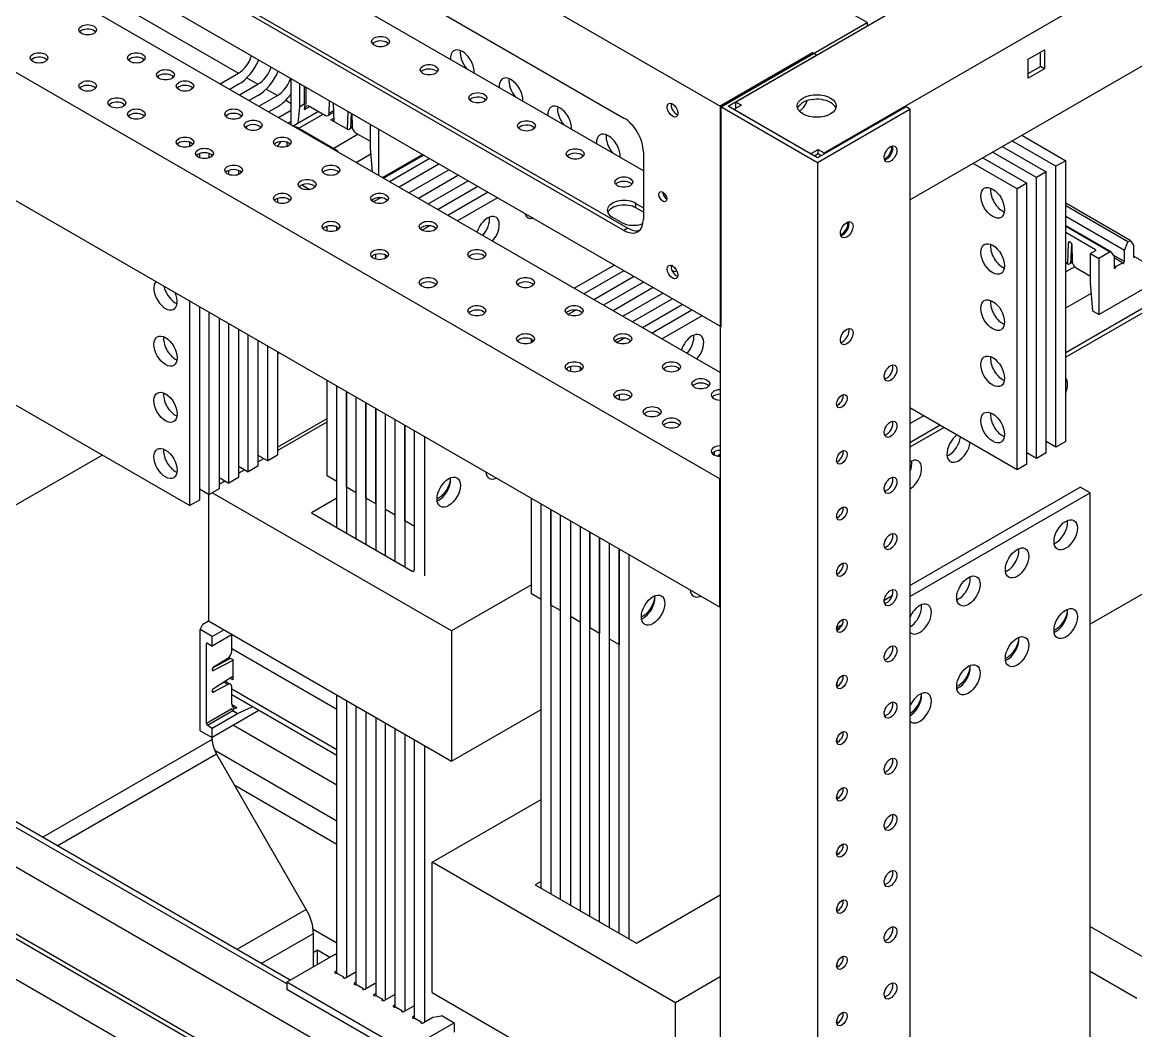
# Model space of a CAD drawing. Header units: millimetres. Extents: x -116965 to 323937, y 291661 to 566926.
# Drawn here: x -22458 to -22247.7, y 313856.6 to 314047.1 of the extents above; entities that cross this region are included whole.
import ezdxf

# ---------------------------------------------------------------- set-up
doc = ezdxf.new("R2010")
doc.units = ezdxf.units.MM
doc.layers.add('ALPHA', color=255, linetype='Continuous')

msp = doc.modelspace()

# ---------------------------------------------------------------- linework, layer by layer
at = {"layer": 'ALPHA'}
for p, q in [((-22298.406326, 314047.058751), (-22519.023642, 314174.432218)), ((-22325.98349, 314031.137068), (-22546.600806, 314158.510535)), ((-22323.225774, 314032.092369), (-22107.020805, 314156.918366)), ((-22306.532397, 314022.454443), (-22090.327428, 314147.280441)), ((-22290.317024, 314013.55953), (-22105.586792, 314120.213579)), ((-22325.98349, 313989.528402), (-22546.600806, 314116.901869)), ((-22326.167338, 313980.930693), (-22529.227193, 314098.167355)), ((-22326.259262, 313960.8163), (-22546.69273, 314088.083622)), ((-22425.261282, 314075.717781), (-22344.368267, 314029.014177)), ((-22340.691311, 314019.036589), (-22428.202847, 314069.561397)), ((-22326.259262, 313936.615341), (-22546.69273, 314063.882663)), ((-22463.133922, 314064.04188), (-22417.171981, 314037.505741)), ((-22344.368267, 314007.785266), (-22425.261282, 314054.48887)), ((-22424.525891, 314054.913448), (-22343.632876, 314008.209844)), ((-22325.98349, 314031.137068), (-22298.406326, 314047.058751)), ((-22298.406326, 314047.058751), (-22298.406326, 314046.421884)), ((-22267.997906, 314040.116897), (-22264.909263, 314041.900126)), ((-22265.644655, 314038.758247), (-22265.644655, 314041.475548)), ((-22264.909263, 314041.900126), (-22264.909263, 314038.333669)), ((-22308.701801, 314041.326945), (-22326.167338, 314031.243213)), ((-22324.696556, 314031.243213), (-22307.96641, 314040.902367)), ((-22307.96641, 314040.902367), (-22308.701801, 314041.326945)), ((-22267.997906, 314036.55044), (-22267.997906, 314040.116897)), ((-22420.665088, 314035.488995), (-22417.171981, 314037.505741)), ((-22267.997906, 314037.399597), (-22265.644655, 314038.758247)), ((-22264.909263, 314038.333669), (-22267.997906, 314036.55044)), ((-22264.909263, 314038.333669), (-22265.644655, 314038.758247)), ((-22417.171981, 314035.38285), (-22418.826611, 314034.427549)), ((-22416.988133, 314033.366104), (-22413.495026, 314035.38285)), ((-22415.607839, 314036.602684), (-22413.495026, 314035.38285)), ((-22407.244202, 314027.740442), (-22407.244202, 314036.444296)), ((-22405.677819, 314035.539944), (-22405.677819, 314031.081873)), ((-22413.495026, 314033.259959), (-22415.149655, 314032.304658)), ((-22413.311178, 314031.243213), (-22409.81807, 314033.259959)), ((-22411.930884, 314034.479793), (-22409.81807, 314033.259959)), ((-22404.75858, 314035.009221), (-22404.75858, 314031.612596)), ((-22404.390884, 314031.612596), (-22404.390884, 314034.796932)), ((-22409.81807, 314031.137068), (-22411.4727, 314030.181767)), ((-22408.253928, 314032.356901), (-22407.244202, 314031.773935)), ((-22405.677359, 314031.081607), (-22405.969009, 314028.045847)), ((-22404.75858, 314031.612596), (-22405.677819, 314031.081873)), ((-22405.677819, 314031.081873), (-22405.677359, 314031.081607)), ((-22404.745124, 314031.619833), (-22405.677359, 314031.081607)), ((-22404.678092, 314030.637822), (-22404.580223, 314031.656529)), ((-22404.678092, 314030.637822), (-22403.696353, 314031.20463)), ((-22403.581049, 314031.145037), (-22400.758268, 314029.515303)), ((-22400.023325, 314029.910505), (-22399.951807, 314032.23403)), ((-22399.298781, 314031.857005), (-22399.170887, 314028.38654)), ((-22326.167338, 314031.243213), (-22307.782562, 314020.628757)), ((-22326.167338, 314031.243213), (-22326.167338, 313521.749346)), ((-22325.98349, 313989.528402), (-22325.98349, 314031.137068)), ((-22307.782562, 314021.477914), (-22324.696556, 314031.243213)), ((-22322.122687, 314031.455502), (-22323.593469, 314030.606345)), ((-22323.225774, 314030.818634), (-22323.225774, 314032.092369)), ((-22323.225774, 314032.092369), (-22322.122687, 314031.455502)), ((-22291.052415, 314031.137068), (-22307.782562, 314021.477914)), ((-22290.317024, 314030.71249), (-22291.052415, 314031.137068)), ((-22409.634223, 314029.120322), (-22407.244202, 314030.500201)), ((-22406.871094, 314027.525029), (-22402.091052, 314030.284787)), ((-22405.77342, 314027.103575), (-22401.177225, 314029.757189)), ((-22399.231996, 314030.044765), (-22400.238268, 314029.463794)), ((-22399.243637, 314030.360658), (-22400.023325, 314029.910505)), ((-22399.706443, 314028.695743), (-22399.193202, 314028.992064)), ((-22396.565045, 314026.882056), (-22396.437151, 314030.204842)), ((-22395.909587, 314029.900253), (-22396.021131, 314027.002255)), ((-22395.752024, 314028.747838), (-22395.949554, 314028.861883)), ((-22395.784124, 314029.827817), (-22395.712607, 314027.421711)), ((-22309.106266, 314022.242154), (-22323.593469, 314030.606345)), ((-22307.782562, 314020.628757), (-22290.317024, 314030.71249)), ((-22290.317024, 314030.71249), (-22290.317024, 313521.218623)), ((-22407.244202, 314028.37731), (-22407.795745, 314028.058876)), ((-22405.77342, 314027.103575), (-22399.1549, 314023.282371)), ((-22396.397184, 314026.785141), (-22399.706443, 314028.695743)), ((-22395.683688, 314027.197078), (-22396.397184, 314026.785141)), ((-22395.689703, 314027.225834), (-22396.005508, 314027.408164)), ((-22395.741386, 314028.389965), (-22395.962798, 314028.517797)), ((-22392.264286, 314023.337566), (-22392.264286, 314027.795637)), ((-22390.697903, 314026.891286), (-22390.697903, 314018.187432)), ((-22394.558706, 314025.935985), (-22399.1549, 314023.282371)), ((-22394.977664, 314026.17787), (-22392.264286, 314024.611301)), ((-22262.73986, 314019.885745), (-22271.049779, 314024.683479)), ((-22269.211301, 314025.744925), (-22260.901382, 314020.947191)), ((-22426.364369, 314023.631202), (-22426.364369, 314024.419564)), ((-22407.979593, 314023.631202), (-22407.979593, 314024.419564)), ((-22392.264286, 314023.338097), (-22392.264746, 314023.337832)), ((-22392.264746, 314023.337832), (-22392.264286, 314023.337566)), ((-22391.878282, 314018.868925), (-22392.264746, 314023.337832)), ((-22340.691311, 314022.645504), (-22340.691311, 314009.908157)), ((-22309.106266, 314022.242154), (-22307.635484, 314023.091311)), ((-22307.635484, 314023.091311), (-22306.532397, 314022.454443)), ((-22307.635484, 314022.242154), (-22307.635484, 314023.091311)), ((-22306.532397, 314022.454443), (-22306.532397, 314022.199696)), ((-22266.416815, 314017.762854), (-22274.726734, 314022.560588)), ((-22272.888256, 314023.622034), (-22264.578338, 314018.8243)), ((-22424.525891, 314022.296673), (-22424.525891, 314021.508311)), ((-22422.687414, 314021.508311), (-22422.687414, 314022.296673)), ((-22394.926402, 314020.628757), (-22392.168183, 314022.221215)), ((-22389.962512, 314017.762854), (-22382.424754, 314022.114781)), ((-22389.778664, 314017.65671), (-22382.240906, 314022.008636)), ((-22388.675578, 314017.019842), (-22381.137819, 314021.371769)), ((-22307.635484, 314022.242154), (-22308.370875, 314021.817576)), ((-22307.782562, 314020.628757), (-22307.782562, 313511.134891)), ((-22307.267788, 314022.029865), (-22307.635484, 314022.242154)), ((-22307.267788, 314021.775118), (-22307.267788, 314022.029865)), ((-22270.09377, 314015.639963), (-22278.403689, 314020.437697)), ((-22276.565212, 314021.499142), (-22268.255293, 314016.701409)), ((-22260.901382, 314020.947191), (-22262.73986, 314019.885745)), ((-22260.901382, 313967.874913), (-22260.901382, 314020.947191)), ((-22419.010459, 314018.323974), (-22419.010459, 314019.112336)), ((-22417.171981, 314019.112336), (-22417.171981, 314018.323974)), ((-22379.299342, 314020.310323), (-22386.8371, 314015.958397)), ((-22384.998622, 314014.896951), (-22377.460864, 314019.248878)), ((-22264.578338, 314018.8243), (-22266.416815, 314017.762854)), ((-22264.578338, 313965.752022), (-22264.578338, 314018.8243)), ((-22262.73986, 313966.813467), (-22262.73986, 314019.885745)), ((-22405.207649, 314016.374761), (-22403.702139, 314015.505554)), ((-22375.622386, 314018.187432), (-22383.160145, 314013.835506)), ((-22381.321667, 314012.77406), (-22373.783909, 314017.125987)), ((-22268.255293, 314016.701409), (-22270.09377, 314015.639963)), ((-22268.255293, 313963.629131), (-22268.255293, 314016.701409)), ((-22266.416815, 313964.690576), (-22266.416815, 314017.762854)), ((-22371.945431, 314016.064541), (-22379.483189, 314011.712614)), ((-22377.644712, 314010.651169), (-22370.106954, 314015.003096)), ((-22270.09377, 313962.567685), (-22270.09377, 314015.639963)), ((-22409.81807, 314013.805108), (-22409.81807, 314013.016746)), ((-22390.307507, 314013.954756), (-22391.709066, 314013.145566)), ((-22368.268476, 314013.94165), (-22375.806234, 314009.589723)), ((-22342.088554, 314012.031048), (-22342.088554, 314012.880205)), ((-22342.088554, 314012.880205), (-22340.691311, 314012.073506)), ((-22340.691311, 314011.224349), (-22342.088554, 314012.031048)), ((-22248.72406, 314005.899703), (-22260.901382, 314012.930283)), ((-22249.178495, 314005.637335), (-22260.901382, 314012.405548)), ((-22344.809501, 314009.27129), (-22346.57444, 314010.290277)), ((-22249.815362, 314003.995905), (-22260.901382, 314010.396422)), ((-22401.177225, 314008.047688), (-22401.177225, 314008.159711)), ((-22400.441834, 314007.649775), (-22400.441834, 314008.557624)), ((-22398.603357, 314007.789066), (-22398.603357, 314008.418333)), ((-22382.516678, 314007.838338), (-22381.115119, 314008.647529)), ((-22343.632876, 314008.209844), (-22344.368267, 314007.785266)), ((-22252.37716, 314003.728407), (-22260.901382, 314008.649869)), ((-22260.901382, 314008.561936), (-22252.50716, 314003.715529)), ((-22255.297702, 314004.125402), (-22260.901382, 314007.360688)), ((-22260.361308, 314005.470539), (-22260.097776, 314005.62269)), ((-22249.815362, 314003.995905), (-22249.178495, 314005.637335)), ((-22249.178495, 314005.637335), (-22248.72406, 314005.899703)), ((-22248.72406, 314005.899703), (-22248.087193, 314004.993664)), ((-22260.5177, 314001.407363), (-22260.361308, 314005.470539)), ((-22260.085797, 314005.616075), (-22260.03519, 314005.586856)), ((-22259.826431, 314005.355967), (-22259.973787, 314001.527562)), ((-22259.759586, 314005.120416), (-22259.665262, 314001.947018)), ((-22255.297702, 314003.913112), (-22256.216941, 314003.38239)), ((-22255.297702, 314004.125402), (-22255.297702, 314003.913112)), ((-22252.50716, 314003.715529), (-22254.650558, 314002.478038)), ((-22252.347943, 314003.701309), (-22251.764148, 314002.870773)), ((-22249.815362, 314001.873014), (-22249.815362, 314003.995905)), ((-22248.087193, 314004.993664), (-22248.087193, 314002.870773)), ((-22391.249446, 314002.342547), (-22391.249446, 314003.250396)), ((-22389.410969, 314002.481839), (-22389.410969, 314003.111105)), ((-22260.349839, 314001.310448), (-22260.901382, 314001.628882)), ((-22259.636343, 314001.722385), (-22260.349839, 314001.310448)), ((-22259.642358, 314001.75114), (-22259.958163, 314001.93347)), ((-22259.694042, 314002.915271), (-22259.915453, 314003.043103)), ((-22259.704679, 314003.273145), (-22259.90221, 314003.387189)), ((-22256.216941, 314003.38239), (-22254.650558, 314002.478038)), ((-22256.216941, 313997.862873), (-22256.216941, 314003.38239)), ((-22254.650558, 314002.478038), (-22254.650558, 313991.863583)), ((-22249.815362, 314001.873014), (-22251.914833, 314003.085144)), ((-22251.764148, 314002.870773), (-22251.764148, 314000.747882)), ((-22250.183058, 314001.660725), (-22251.764148, 314002.573568)), ((-22251.396453, 314000.960171), (-22250.183058, 314001.660725)), ((-22224.13183, 313989.103824), (-22248.087193, 314002.93446)), ((-22353.744503, 313996.852377), (-22346.206744, 314001.204303)), ((-22344.368267, 314000.142858), (-22351.906025, 313995.790931)), ((-22334.96933, 314000.023607), (-22335.287984, 314000.207582)), ((-22259.19678, 314000.914721), (-22260.901382, 313999.930569)), ((-22258.930319, 314000.703177), (-22256.216941, 313999.136607)), ((-22251.764148, 314001.17246), (-22251.396453, 314000.960171)), ((-22350.067547, 313994.729486), (-22342.529789, 313999.081412)), ((-22340.691311, 313998.019967), (-22348.22907, 313993.66804)), ((-22238.655803, 313997.489244), (-22260.901382, 313984.645753)), ((-22256.216941, 313997.863404), (-22256.217401, 313997.863138)), ((-22256.217401, 313997.863138), (-22256.216941, 313997.862873)), ((-22255.753645, 313992.50045), (-22256.217401, 313997.863138)), ((-22254.650558, 313991.863583), (-22241.781215, 313999.293701)), ((-22338.852834, 313996.958521), (-22346.390592, 313992.606594)), ((-22344.552114, 313991.545149), (-22337.014356, 313995.897076)), ((-22237.920412, 313997.064666), (-22260.901382, 313983.796596)), ((-22260.901382, 313993.137317), (-22256.050897, 313995.937746)), ((-22426.364369, 313955.774434), (-22426.364369, 313994.411052)), ((-22424.525891, 313993.349606), (-22424.525891, 313956.835879)), ((-22335.175879, 313994.83563), (-22342.713637, 313990.483703)), ((-22340.875159, 313989.422258), (-22333.337401, 313993.774185)), ((-22422.687414, 313957.897325), (-22422.687414, 313992.288161)), ((-22420.848936, 313991.226715), (-22420.848936, 313958.95877)), ((-22354.939513, 313991.916655), (-22353.537954, 313992.725845)), ((-22331.498923, 313992.712739), (-22339.036682, 313988.360812)), ((-22337.198204, 313987.299367), (-22329.660446, 313991.651293)), ((-22254.650558, 313991.863583), (-22255.753645, 313992.50045)), ((-22419.010459, 313960.020216), (-22419.010459, 313990.16527)), ((-22417.171981, 313989.103824), (-22417.171981, 313961.081661)), ((-22415.333503, 313962.143107), (-22415.333503, 313988.042379)), ((-22413.495026, 313986.980933), (-22413.495026, 313963.204553)), ((-22361.833804, 313986.560155), (-22361.833804, 313987.189421)), ((-22345.747125, 313986.609427), (-22344.345566, 313987.418617)), ((-22161.991286, 313987.830089), (-22256.305188, 313933.377932)), ((-22411.656548, 313964.265998), (-22411.656548, 313985.919487)), ((-22409.81807, 313984.858042), (-22409.81807, 313965.327444)), ((-22409.81807, 313984.433464), (-22409.450375, 313984.645753)), ((-22354.479894, 313982.021485), (-22354.479894, 313981.113636)), ((-22352.641416, 313981.882194), (-22352.641416, 313981.252928)), ((-22400.441834, 313961.400095), (-22400.441834, 313979.44467)), ((-22398.603357, 313951.634796), (-22398.603357, 313978.383224)), ((-22398.603357, 313960.33865), (-22398.603357, 313978.383224)), ((-22463.133922, 313977.003345), (-22426.364369, 313955.774434)), ((-22396.764879, 313959.277204), (-22396.764879, 313977.321778)), ((-22396.764879, 313977.321778), (-22396.764879, 313950.57335)), ((-22394.926402, 313958.215758), (-22394.926402, 313976.260333)), ((-22394.926402, 313949.511905), (-22394.926402, 313976.260333)), ((-22345.287506, 313976.714257), (-22345.287506, 313975.806409)), ((-22393.087924, 313957.154313), (-22393.087924, 313975.198887)), ((-22393.087924, 313975.198887), (-22393.087924, 313948.450459)), ((-22391.249446, 313956.092867), (-22391.249446, 313974.137442)), ((-22391.249446, 313974.137442), (-22391.249446, 313947.389014)), ((-22270.09377, 313962.567685), (-22290.317024, 313974.243586)), ((-22409.81807, 313966.813467), (-22400.441834, 313972.22684)), ((-22389.410969, 313955.031422), (-22389.410969, 313973.075996)), ((-22389.410969, 313946.327568), (-22389.410969, 313973.075996)), ((-22387.572491, 313953.969976), (-22387.572491, 313972.014551)), ((-22387.572491, 313945.266123), (-22387.572491, 313972.014551)), ((-22290.317024, 313971.271539), (-22287.743156, 313972.757563)), ((-22409.81807, 313966.1766), (-22400.441834, 313971.589972)), ((-22385.734013, 313970.953105), (-22385.734013, 313944.204677)), ((-22385.734013, 313952.908531), (-22385.734013, 313970.953105)), ((-22383.895536, 313943.56781), (-22383.895536, 313969.89166)), ((-22383.895536, 313951.847085), (-22383.895536, 313969.89166)), ((-22284.617744, 313970.953105), (-22290.317024, 313967.662624)), ((-22283.882353, 313970.528527), (-22290.317024, 313966.813467)), ((-22382.057058, 313968.830214), (-22382.057058, 313942.506364)), ((-22262.73986, 313966.813467), (-22264.578338, 313967.874913)), ((-22260.901382, 313967.874913), (-22262.73986, 313966.813467)), ((-22327.28881, 313965.951231), (-22327.28881, 313965.340524)), ((-22266.416815, 313964.690576), (-22268.255293, 313965.752022)), ((-22264.578338, 313965.752022), (-22266.416815, 313964.690576)), ((-22460.00851, 313955.456), (-22442.910668, 313965.327444)), ((-22413.495026, 313965.327444), (-22411.656548, 313964.265998)), ((-22413.495026, 313964.053709), (-22412.391939, 313964.690576)), ((-22409.81807, 313965.327444), (-22411.656548, 313964.265998)), ((-22326.167338, 313965.454817), (-22326.703662, 313965.145171)), ((-22268.255293, 313963.629131), (-22270.09377, 313962.567685)), ((-22417.171981, 313963.204553), (-22415.333503, 313962.143107)), ((-22417.171981, 313961.930818), (-22416.068894, 313962.567685)), ((-22413.495026, 313963.204553), (-22415.333503, 313962.143107)), ((-22420.848936, 313961.081661), (-22419.010459, 313960.020216)), ((-22420.848936, 313959.807927), (-22419.74585, 313960.444794)), ((-22417.171981, 313961.081661), (-22419.010459, 313960.020216)), ((-22398.603357, 313960.33865), (-22400.441834, 313961.400095)), ((-22326.259262, 313960.8163), (-22326.167338, 313960.869372)), ((-22326.259262, 313936.615341), (-22326.259262, 313960.8163)), ((-22424.525891, 313958.95877), (-22422.687414, 313957.897325)), ((-22422.871262, 313958.003469), (-22422.871262, 313934.0148)), ((-22420.848936, 313958.95877), (-22422.687414, 313957.897325)), ((-22376.909321, 313932.104198), (-22422.13587, 313958.215758)), ((-22394.926402, 313958.215758), (-22396.764879, 313959.277204)), ((-22290.317024, 313940.701907), (-22258.143666, 313959.277204)), ((-22290.317024, 313938.579016), (-22256.305188, 313958.215758)), ((-22256.305188, 313958.215758), (-22258.143666, 313959.277204)), ((-22256.305188, 313838.633302), (-22256.305188, 313958.215758)), ((-22424.525891, 313956.835879), (-22426.364369, 313955.774434)), ((-22398.603357, 313957.154313), (-22403.383399, 313954.394554)), ((-22391.249446, 313956.092867), (-22393.087924, 313957.154313)), ((-22361.833804, 313939.109738), (-22361.833804, 313957.154313)), ((-22359.995327, 313938.048293), (-22359.995327, 313956.092867)), ((-22359.995327, 313883.489991), (-22359.995327, 313956.092867)), ((-22403.383399, 313954.394554), (-22384.263231, 313943.355521)), ((-22387.572491, 313953.969976), (-22389.410969, 313955.031422)), ((-22358.156849, 313955.031422), (-22358.156849, 313882.428546)), ((-22358.156849, 313936.986847), (-22358.156849, 313955.031422)), ((-22356.318371, 313881.3671), (-22356.318371, 313953.969976)), ((-22356.318371, 313935.925402), (-22356.318371, 313953.969976)), ((-22304.105607, 313953.48031), (-22304.105607, 313954.190674)), ((-22383.895536, 313951.847085), (-22385.734013, 313952.908531)), ((-22354.479894, 313952.908531), (-22354.479894, 313880.305655)), ((-22354.479894, 313952.908531), (-22354.479894, 313934.863956)), ((-22352.641416, 313951.847085), (-22352.641416, 313879.244209)), ((-22352.641416, 313951.847085), (-22352.641416, 313933.802511)), ((-22350.802938, 313878.182764), (-22350.802938, 313950.78564)), ((-22350.802938, 313950.78564), (-22350.802938, 313932.741065)), ((-22348.964461, 313877.121318), (-22348.964461, 313949.724194)), ((-22348.964461, 313949.724194), (-22348.964461, 313931.67962)), ((-22347.125983, 313948.662748), (-22347.125983, 313876.059872)), ((-22347.125983, 313948.662748), (-22347.125983, 313930.618174)), ((-22345.287506, 313874.998427), (-22345.287506, 313947.601303)), ((-22345.287506, 313947.601303), (-22345.287506, 313929.556728)), ((-22343.449028, 313946.539857), (-22343.449028, 313873.936981)), ((-22384.263231, 313943.355521), (-22383.895536, 313943.56781)), ((-22304.105607, 313942.865855), (-22304.105607, 313943.576218)), ((-22361.833804, 313940.808051), (-22376.909321, 313932.104198)), ((-22359.995327, 313938.048293), (-22361.833804, 313939.109738)), ((-22295.174763, 313937.89729), (-22293.669253, 313938.766497)), ((-22356.318371, 313935.925402), (-22358.156849, 313936.986847)), ((-22326.167338, 313936.668414), (-22326.259262, 313936.615341)), ((-22354.479894, 313934.863956), (-22352.641416, 313933.802511)), ((-22424.385413, 313932.341526), (-22423.919194, 313933.346089)), ((-22424.385413, 313913.235506), (-22424.385413, 313932.341526)), ((-22422.13587, 313931.042752), (-22424.385413, 313932.341526)), ((-22423.919194, 313933.346089), (-22422.816107, 313933.982956)), ((-22422.871262, 313934.0148), (-22376.909321, 313907.478661)), ((-22422.13587, 313931.042752), (-22419.929697, 313932.316487)), ((-22376.909321, 313932.104198), (-22376.909321, 313907.478661)), ((-22350.802938, 313932.741065), (-22348.964461, 313931.67962)), ((-22304.105607, 313932.741065), (-22303.096284, 313933.323798)), ((-22304.105607, 313932.251399), (-22304.105607, 313932.961763)), ((-22304.105607, 313932.741065), (-22304.105607, 313932.251399)), ((-22303.691454, 313932.501954), (-22304.105607, 313932.741065)), ((-22418.363314, 313931.412135), (-22422.13587, 313929.234049)), ((-22422.13587, 313929.234049), (-22422.13587, 313931.042752)), ((-22418.458915, 313928.223801), (-22418.458915, 313931.35694)), ((-22347.125983, 313930.618174), (-22345.287506, 313929.556728)), ((-22423.238957, 313929.658627), (-22423.055109, 313929.764772)), ((-22423.238957, 313914.594592), (-22423.238957, 313929.658627)), ((-22423.055109, 313929.764772), (-22422.13587, 313929.234049)), ((-22398.603357, 313917.24396), (-22418.458915, 313928.707572)), ((-22422.034131, 313925.130872), (-22418.685907, 313926.928024)), ((-22418.275067, 313926.534068), (-22421.86979, 313924.604608)), ((-22421.869723, 313925.297015), (-22419.168642, 313926.965401)), ((-22420.297393, 313926.268202), (-22420.297393, 313926.063062)), ((-22419.992784, 313926.456351), (-22419.992784, 313926.22656)), ((-22419.010459, 313927.083175), (-22419.010459, 313926.753822)), ((-22418.988563, 313927.102763), (-22418.275067, 313926.690825)), ((-22418.275067, 313926.690825), (-22418.275067, 313922.869621)), ((-22422.13587, 313924.769223), (-22422.13587, 313924.825116)), ((-22421.86979, 313924.604608), (-22422.1357, 313924.758132)), ((-22518.104403, 313921.489742), (-22326.167338, 313810.674826)), ((-22421.875575, 313921.23234), (-22418.275067, 313923.544777)), ((-22419.168642, 313921.987813), (-22421.869723, 313920.537259)), ((-22419.974693, 313922.453187), (-22419.168642, 313921.987813)), ((-22419.710169, 313922.623078), (-22418.674306, 313922.025023)), ((-22418.275067, 313922.869621), (-22418.828653, 313923.189234)), ((-22418.458915, 313918.289468), (-22418.458915, 313921.548935)), ((-22304.105607, 313922.347307), (-22304.105607, 313921.636944)), ((-22304.105607, 313921.636944), (-22304.105607, 313922.347307)), ((-22422.13587, 313920.701838), (-22422.13587, 313920.764126)), ((-22421.869723, 313920.537259), (-22422.135702, 313920.690822)), ((-22398.603357, 313909.601552), (-22418.458915, 313921.065164)), ((-22398.603357, 313908.546356), (-22418.458915, 313920.009968)), ((-22398.603357, 313867.423294), (-22398.603357, 313920.003718)), ((-22418.458915, 313917.35435), (-22423.238957, 313914.594592)), ((-22417.471133, 313917.593008), (-22418.452872, 313918.159815)), ((-22417.471133, 313917.593008), (-22418.402293, 313917.168411)), ((-22417.355829, 313916.505725), (-22414.580958, 313917.771028)), ((-22396.764879, 313918.942273), (-22396.764879, 313866.655465)), ((-22394.926402, 313865.300403), (-22394.926402, 313917.880827)), ((-22423.055109, 313914.276158), (-22418.275067, 313917.035917)), ((-22413.305766, 313917.034795), (-22422.13587, 313911.936732)), ((-22422.13587, 313913.745435), (-22417.355829, 313916.505194)), ((-22418.288064, 313917.043951), (-22417.355829, 313916.505725)), ((-22418.275067, 313917.035917), (-22417.355829, 313916.505194)), ((-22417.355829, 313916.505194), (-22417.355829, 313916.505725)), ((-22393.087924, 313916.819382), (-22393.087924, 313864.532574)), ((-22391.249446, 313915.757936), (-22391.249446, 313863.177512)), ((-22376.909321, 313907.478661), (-22359.995327, 313917.24396)), ((-22326.167338, 313797.93748), (-22529.135269, 313915.121069)), ((-22326.167338, 313797.088323), (-22529.135269, 313914.271912)), ((-22424.385413, 313913.235506), (-22422.13587, 313911.936732)), ((-22423.055109, 313914.276158), (-22422.13587, 313913.745435)), ((-22422.13587, 313911.936732), (-22422.13587, 313913.745435)), ((-22418.09122, 313914.271912), (-22398.603357, 313903.02059)), ((-22389.410969, 313862.409683), (-22389.410969, 313914.696491)), ((-22387.572491, 313861.054621), (-22387.572491, 313913.635045)), ((-22422.13587, 313911.587589), (-22454.159352, 313893.098823)), ((-22422.13587, 313911.587589), (-22422.13587, 313911.936732)), ((-22385.734013, 313912.5736), (-22385.734013, 313860.286791)), ((-22383.895536, 313858.93173), (-22383.895536, 313911.512154)), ((-22304.105607, 313911.732851), (-22304.105607, 313911.022488)), ((-22304.105607, 313911.022488), (-22304.105607, 313911.732851)), ((-22451.401636, 313891.506655), (-22421.328154, 313908.869587)), ((-22421.66843, 313909.543964), (-22398.603357, 313896.227338)), ((-22404.361897, 313879.483168), (-22421.328154, 313908.869587)), ((-22382.057058, 313910.450708), (-22382.057058, 313858.1639)), ((-22398.603357, 313891.769267), (-22417.881241, 313902.899358)), ((-22518.839794, 313900.685409), (-22326.167338, 313789.445915)), ((-22408.071517, 313865.434802), (-22470.749662, 313901.622046)), ((-22407.396692, 313866.100389), (-22469.728507, 313902.087679)), ((-22304.105607, 313901.118396), (-22304.105607, 313900.408032)), ((-22380.586276, 313888.372641), (-22359.995327, 313900.260831)), ((-22304.105607, 313890.50394), (-22304.105607, 313889.793577)), ((-22380.586276, 313863.747104), (-22380.586276, 313888.372641)), ((-22334.624335, 313861.836502), (-22380.586276, 313888.372641)), ((-22359.995327, 313884.763726), (-22361.098413, 313884.126859)), ((-22361.098413, 313884.126859), (-22341.978246, 313873.087825)), ((-22341.978246, 313873.087825), (-22326.167338, 313882.216257)), ((-22404.361897, 313879.483168), (-22417.469122, 313871.915709)), ((-22304.105607, 313879.889485), (-22304.105607, 313879.179121)), ((-22398.603357, 313873.087825), (-22403.053825, 313875.657304)), ((-22256.305188, 313876.272162), (-22243.80354, 313869.054332)), ((-22412.872928, 313869.262095), (-22403.015703, 313874.953166)), ((-22403.015703, 313868.629754), (-22403.015703, 313874.953166)), ((-22398.879128, 313871.018006), (-22408.071517, 313865.710778)), ((-22403.015703, 313871.389512), (-22402.280312, 313871.81409)), ((-22402.280312, 313871.81409), (-22399.890291, 313870.434211)), ((-22402.280312, 313869.054332), (-22402.280312, 313871.81409)), ((-22398.879128, 313871.018006), (-22398.603357, 313870.858789)), ((-22304.105607, 313869.275029), (-22304.105607, 313868.564666)), ((-22398.603357, 313867.844284), (-22398.934283, 313867.653224)), ((-22398.934283, 313867.440935), (-22398.934283, 313867.653224)), ((-22398.566587, 313867.440935), (-22397.353192, 313866.74038)), ((-22396.985496, 313866.528091), (-22395.147019, 313867.589537)), ((-22395.147019, 313867.589537), (-22394.926402, 313867.623667)), ((-22256.305188, 313867.780597), (-22247.480496, 313862.685658)), ((-22385.64209, 313852.761143), (-22408.071517, 313865.710778)), ((-22408.071517, 313865.710778), (-22408.071517, 313864.437044)), ((-22397.353192, 313866.74038), (-22397.353192, 313866.528091)), ((-22394.926402, 313865.721393), (-22395.257328, 313865.530333)), ((-22395.257328, 313865.318043), (-22395.257328, 313865.530333)), ((-22394.889632, 313865.318043), (-22393.676237, 313864.617489)), ((-22393.308541, 313864.4052), (-22391.470064, 313865.466646)), ((-22391.470064, 313865.466646), (-22391.249446, 313865.500775)), ((-22326.167338, 313866.719152), (-22334.624335, 313861.836502)), ((-22408.071517, 313864.437044), (-22385.64209, 313851.487408)), ((-22393.676237, 313864.617489), (-22393.676237, 313864.4052)), ((-22391.249446, 313863.598502), (-22391.580372, 313863.407441)), ((-22391.580372, 313863.195152), (-22391.580372, 313863.407441)), ((-22391.212677, 313863.195152), (-22389.999282, 313862.494598)), ((-22389.631586, 313862.282309), (-22387.793108, 313863.343755)), ((-22387.793108, 313863.343755), (-22387.572491, 313863.377884)), ((-22380.586276, 313863.747104), (-22334.624335, 313837.210965)), ((-22389.999282, 313862.494598), (-22389.999282, 313862.282309)), ((-22387.572491, 313861.475611), (-22387.903417, 313861.28455)), ((-22387.903417, 313861.072261), (-22387.903417, 313861.28455)), ((-22387.535721, 313861.072261), (-22386.322326, 313860.371707)), ((-22385.954631, 313860.159418), (-22384.116153, 313861.220864)), ((-22384.116153, 313861.220864), (-22383.895536, 313861.254993)), ((-22334.624335, 313837.210965), (-22334.624335, 313861.836502)), ((-22386.322326, 313860.371707), (-22386.322326, 313860.159418)), ((-22383.895536, 313859.352719), (-22384.226462, 313859.161659)), ((-22384.226462, 313858.94937), (-22384.226462, 313859.161659)), ((-22383.858766, 313858.94937), (-22382.645371, 313858.248816)), ((-22382.277675, 313858.036527), (-22380.439198, 313859.097972)), ((-22380.439198, 313859.097972), (-22378.84424, 313859.344713)), ((-22378.593099, 313859.305862), (-22376.449701, 313858.06837)), ((-22304.105607, 313858.660574), (-22304.105607, 313857.95021)), ((-22385.64209, 313852.761143), (-22376.449701, 313858.06837)), ((-22382.645371, 313858.248816), (-22382.645371, 313858.036527)), ((-22376.449701, 313858.06837), (-22376.449701, 313856.259667))]:
    msp.add_line(p, q, dxfattribs=at)
for centre, major_axis, start_param, end_param in [((-22445.668384, 314045.678872), (-1.69, 0), 5.4977871438, 11.780972451), ((-22445.668384, 314044.829716), (-1.69, 0), 3.5917893435, 5.4977871438), ((-22445.668384, 314044.829716), (-1.69, 0), 5.4977871438, 5.8329886172), ((-22390.330207, 314043.449837), (-1.69, 0), 2.3561944902, 8.6393797974), ((-22390.330207, 314042.60068), (-1.69, 0), 3.5917893435, 5.4977871438), ((-22454.860772, 314040.371644), (-1.69, 0), 5.4977871438, 11.780972451), ((-22436.475996, 314040.371644), (-1.69, 0), 5.4977871438, 11.780972451), ((-22390.330207, 314042.60068), (-1.69, 0), 5.4977871438, 5.8329886172), ((-22374.886995, 314038.991765), (-1.586, 2.747033), 5.4977871438, 7.1506427468), ((-22373.048518, 314040.053211), (-1.586, 2.747033), 0.6182324985, 1.9089433179), ((-22374.886995, 314038.991765), (-1.586, 2.747033), 3.8449315408, 5.4977871438), ((-22454.860772, 314039.522488), (-1.69, 0), 5.4977871438, 5.8329886172), ((-22454.860772, 314039.522488), (-1.69, 0), 3.5917893435, 5.4977871438), ((-22436.475996, 314039.522488), (-1.69, 0), 5.4977871438, 5.8329886172), ((-22436.475996, 314039.522488), (-1.69, 0), 3.5917893435, 5.4977871438), ((-22417.171981, 314040.690078), (1.95, 3.377499), 3.926990817, 5.0486747211), ((-22417.171981, 314040.690078), (3.25, 5.629165), 3.926990817, 4.9116957781), ((-22430.960563, 314037.187308), (-1.69, 0), 5.4977871438, 11.780972451), ((-22430.960563, 314036.338151), (-1.69, 0), 3.5917893435, 5.4977871438), ((-22413.495026, 314038.567187), (1.95, 3.377499), 3.926990817, 5.0486747211), ((-22413.495026, 314038.567187), (3.25, 5.629165), 3.926990817, 4.9116957781), ((-22381.137819, 314038.142609), (-1.69, 0), 2.3561944902, 8.6393797974), ((-22381.137819, 314037.293452), (-1.69, 0), 5.4977871438, 5.8329886172), ((-22381.137819, 314037.293452), (-1.69, 0), 3.5917893435, 5.4977871438), ((-22445.668384, 314035.064417), (-1.69, 0), 5.4977871438, 11.780972451), ((-22445.668384, 314034.21526), (-1.69, 0), 3.5917893435, 5.4977871438), ((-22430.960563, 314036.338151), (-1.69, 0), 5.4977871438, 5.8329886172), ((-22427.283608, 314035.064417), (-1.69, 0), 5.4977871438, 11.780972451), ((-22427.283608, 314034.21526), (-1.69, 0), 3.5917893435, 5.4977871438), ((-22409.81807, 314036.444296), (1.95, 3.377499), 3.926990817, 5.0486747211), ((-22365.694607, 314033.684537), (-1.586, 2.747033), 5.4977871438, 7.1506427468), ((-22363.85613, 314034.745983), (-1.586, 2.747033), 0.6182324985, 1.9089433179), ((-22365.694607, 314033.684537), (-1.586, 2.747033), 3.8449315408, 5.4977871438), ((-22445.668384, 314034.21526), (-1.69, 0), 5.4977871438, 5.8329886172), ((-22427.283608, 314034.21526), (-1.69, 0), 5.4977871438, 5.8329886172), ((-22409.81807, 314036.444296), (3.25, 5.629165), 3.926990817, 4.521376617), ((-22371.945431, 314032.835381), (-1.69, 0), 2.3561944902, 8.6393797974), ((-22371.945431, 314031.986225), (-1.69, 0), 3.5917893435, 5.4977871438), ((-22307.92964, 314031.28567), (-3.692, 0), 2.3561944902, 8.6393797974), ((-22440.152951, 314031.88008), (-1.69, 0), 5.4977871438, 11.780972451), ((-22440.152951, 314031.030924), (-1.69, 0), 5.4977871438, 5.8329886172), ((-22440.152951, 314031.030924), (-1.69, 0), 3.5917893435, 5.4977871438), ((-22404.574732, 314031.506451), (-0.26, 0), 5.427038432, 5.4977871438), ((-22404.574732, 314031.506451), (-0.26, 0), 3.926990817, 5.427038432), ((-22403.581049, 314029.871302), (-0.78, 1.351), 5.4977871438, 6.9638637155), ((-22371.945431, 314031.986225), (-1.69, 0), 5.4977871438, 5.8329886172), ((-22356.502219, 314028.37731), (-1.586, 2.747033), 5.4977871438, 7.1506427468), ((-22354.663741, 314029.438755), (-1.586, 2.747033), 0.6182324985, 1.9089433179), ((-22356.502219, 314028.37731), (-1.586, 2.747033), 3.8449315408, 5.4977871438), ((-22335.175879, 314030.500201), (-0.715, 1.238416), 0.7853981634, 7.0685834706), ((-22334.440487, 314030.924779), (-0.715, 1.238416), 0.5401439777, 0.7853981634), ((-22334.440487, 314030.924779), (-0.715, 1.238416), 0.7853981634, 2.6014486759), ((-22307.92964, 314030.436514), (-3.692, 0), 3.926990817, 6.0826591128), ((-22311.643365, 314032.410803), (0.845, 1.463583), 4.1806584906, 4.4973423241), ((-22311.643365, 314032.410803), (0.845, 1.463583), 4.1806584906, 4.4973423241), ((-22310.907974, 314031.986225), (0.845, 1.463583), 3.5682601432, 5.2319157667), ((-22307.92964, 314030.436514), (-3.692, 0), 3.342118848, 3.926990817), ((-22436.475996, 314029.757189), (-1.69, 0), 5.4977871438, 11.780972451), ((-22436.475996, 314028.908032), (-1.69, 0), 5.4977871438, 5.8329886172), ((-22436.475996, 314028.908032), (-1.69, 0), 3.5917893435, 5.4977871438), ((-22418.09122, 314029.757189), (-1.69, 0), 2.3561944902, 8.6393797974), ((-22418.09122, 314028.908032), (-1.69, 0), 3.5917893435, 5.8329886172), ((-22418.09122, 314027.422009), (1.95, 3.377499), 1.2364425966, 1.3460675519), ((-22400.758268, 314030.36446), (-0.52, 0.900666), 2.3561944902, 3.8920842319), ((-22344.368267, 314024.768395), (-2.6, 4.503332), 3.926990817, 5.4977871438), ((-22414.414264, 314027.634298), (-1.69, 0), 2.3561944902, 8.6393797974), ((-22414.414264, 314026.785141), (-1.69, 0), 3.5917893435, 5.8329886172), ((-22414.414264, 314025.299118), (1.95, 3.377499), 1.2364425966, 1.3460675519), ((-22405.77342, 314024.556106), (-1.56, 2.701999), 5.4977871438, 5.908925006), ((-22394.977664, 314027.027027), (-0.52, 0.900666), 0.8203047484, 2.3561944902), ((-22362.753043, 314027.528153), (-1.69, 0), 2.3561944902, 8.6393797974), ((-22362.753043, 314026.678997), (-1.69, 0), 5.4977871438, 5.8329886172), ((-22362.753043, 314026.678997), (-1.69, 0), 3.5917893435, 5.4977871438), ((-22427.283608, 314024.449961), (-1.69, 0), 2.3561944902, 8.6393797974), ((-22427.283608, 314023.600805), (-1.69, 0), 3.5917893435, 5.8329886172), ((-22408.898832, 314024.449961), (-1.69, 0), 2.3561944902, 8.6393797974), ((-22408.898832, 314023.600805), (-1.69, 0), 3.5917893435, 5.8329886172), ((-22407.060354, 314021.053335), (3.25, 5.629165), 1.2592261332, 1.4401432643), ((-22347.309831, 314023.070082), (-1.586, 2.747033), 5.4977871438, 7.1506427468), ((-22345.471353, 314024.131527), (-1.586, 2.747033), 0.6182324985, 1.9089433179), ((-22347.309831, 314023.070082), (-1.586, 2.747033), 3.8449315408, 5.4977871438), ((-22423.606653, 314022.32707), (-1.69, 0), 2.3561944902, 8.6393797974), ((-22423.606653, 314021.477914), (-1.69, 0), 3.5917893435, 5.8329886172), ((-22399.1549, 314020.734902), (-1.56, 2.701999), 5.0866492815, 5.4977871438), ((-22353.560655, 314022.220925), (-1.69, 0), 2.3561944902, 8.6393797974), ((-22293.99398, 314022.220925), (0.845, 1.463583), 2.3561944902, 8.6393797974), ((-22294.949988, 314022.772877), (0.845, 1.463583), 3.7428568703, 5.6819210905), ((-22294.729371, 314022.645504), (0.845, 1.463583), 3.5917893435, 5.8329886172), ((-22353.560655, 314021.371769), (-1.69, 0), 5.4977871438, 5.8329886172), ((-22353.560655, 314021.371769), (-1.69, 0), 3.5917893435, 5.4977871438), ((-22418.09122, 314019.142733), (-1.69, 0), 2.3561944902, 8.6393797974), ((-22418.09122, 314018.293577), (-1.69, 0), 3.5917893435, 5.8329886172), ((-22399.706443, 314019.142733), (-1.69, 0), 2.3561944902, 8.6393797974), ((-22399.706443, 314018.293577), (-1.69, 0), 3.5917893435, 5.8329886172), ((-22404.210714, 314016.436047), (-1.69, 0), 2.3561944902, 8.6393797974), ((-22404.210714, 314015.586891), (-1.69, 0), 3.5917893435, 5.8329886172), ((-22344.368267, 314016.913698), (-1.69, 0), 2.3561944902, 8.6393797974), ((-22344.368267, 314016.064541), (-1.69, 0), 5.4977871438, 5.8329886172), ((-22344.368267, 314016.064541), (-1.69, 0), 3.5917893435, 5.4977871438), ((-22274.689964, 314012.986349), (-1.586, 2.747033), 0.7853981634, 7.0685834706), ((-22408.898832, 314013.835506), (-1.69, 0), 2.3561944902, 8.6393797974), ((-22390.514055, 314013.835506), (-1.69, 0), 2.3561944902, 8.6393797974), ((-22337.014356, 314014.153939), (-0.52, 0.900666), 0.7853981634, 7.0685834706), ((-22336.278965, 314014.578517), (-0.52, 0.900666), 0.7853981634, 2.3561944902), ((-22272.851487, 314014.047795), (-1.586, 2.747033), 0.6182324985, 2.3561944902), ((-22408.898832, 314012.986349), (-1.69, 0), 3.5917893435, 5.8329886172), ((-22390.514055, 314012.986349), (-1.69, 0), 3.5917893435, 5.8329886172), ((-22344.331497, 314011.585241), (-3.172, 0), 3.926990817, 7.0685834706), ((-22344.331497, 314010.736084), (-3.172, 0), 3.926990817, 6.0492182714), ((-22370.106954, 314007.572977), (1.56, 2.701999), 0.7853981634, 1.9321634507), ((-22371.945431, 314008.634422), (1.56, 2.701999), 4.3510218565, 5.6530480611), ((-22370.106954, 314007.572977), (1.56, 2.701999), 4.3510218565, 7.0685834706), ((-22360.914565, 314012.880205), (1.56, 2.701999), 2.6548976985, 3.6282876087), ((-22344.368267, 314012.031048), (-2.6, 4.503332), 2.3561944902, 3.926990817), ((-22272.851487, 314014.047795), (-1.586, 2.747033), 2.3561944902, 2.5233601551), ((-22399.706443, 314008.528278), (-1.69, 0), 2.3561944902, 8.6393797974), ((-22399.706443, 314007.679121), (-1.69, 0), 3.5917893435, 5.8329886172), ((-22381.321667, 314008.528278), (-1.69, 0), 2.3561944902, 8.6393797974), ((-22381.321667, 314007.679121), (-1.69, 0), 3.5917893435, 5.8329886172), ((-22342.566559, 314010.566253), (-3.172, 0), 0.7853981634, 2.1709209872), ((-22343.632876, 314012.455626), (-2.6, 4.503332), 2.3561944902, 2.999695599), ((-22302.267129, 314007.89141), (0.845, 1.463583), 2.3561944902, 8.6393797974), ((-22303.223137, 314008.443362), (0.845, 1.463583), 3.7428568703, 5.6819210905), ((-22303.00252, 314008.315989), (0.845, 1.463583), 3.5917893435, 5.8329886172), ((-22274.689964, 314002.371894), (-1.586, 2.747033), 0.7853981634, 7.0685834706), ((-22260.085797, 314005.297641), (-0.195, 0.33775), 5.4977871438, 7.0251325752), ((-22390.514055, 314003.22105), (-1.69, 0), 2.3561944902, 8.6393797974), ((-22372.129279, 314003.22105), (-1.69, 0), 2.3561944902, 8.6393797974), ((-22272.851487, 314003.433339), (-1.586, 2.747033), 0.6182324985, 2.3561944902), ((-22260.03519, 314005.268423), (-0.195, 0.33775), 3.961897402, 5.4977871438), ((-22255.48155, 314004.019257), (-0.26, 0), 2.3561944902, 3.926990817), ((-22252.50716, 314003.50324), (0.13, 0.225167), 6.0213859194, 7.0685834706), ((-22390.514055, 314002.371894), (-1.69, 0), 3.5917893435, 5.8329886172), ((-22372.129279, 314002.371894), (-1.69, 0), 3.5917893435, 5.8329886172), ((-22335.175879, 313999.930569), (-0.715, 1.238416), 0.7853981634, 7.0685834706), ((-22258.930319, 314001.552333), (-0.52, 0.900666), 0.8203047484, 2.3561944902), ((-22249.99921, 314001.76687), (0.13, 0.225167), 2.3561944902, 5.4977871438), ((-22247.903345, 314002.976917), (0.13, 0.225167), 2.3561944902, 4.1945832123), ((-22334.440487, 314000.355147), (-0.715, 1.238416), 0.5401439777, 0.7853981634), ((-22334.440487, 314000.355147), (-0.715, 1.238416), 0.7853981634, 2.6014486759), ((-22335.175879, 314000.142858), (-1.69, 0), 4.7338598269, 4.869520722), ((-22335.175879, 314000.992014), (-1.69, 0), 1.5585621367, 2.0777960845), ((-22272.851487, 314003.433339), (-1.586, 2.747033), 2.3561944902, 2.5233601551), ((-22251.580301, 314000.854026), (0.13, 0.225167), 2.3561944902, 5.4977871438), ((-22430.960563, 313995.578642), (-1.56, 2.701999), 0.162571578, 4.5498174024), ((-22429.122085, 313996.640088), (-1.56, 2.701999), 1.0380784185, 2.3561944902), ((-22381.321667, 313997.913822), (-1.69, 0), 2.3561944902, 8.6393797974), ((-22381.321667, 313997.064666), (-1.69, 0), 3.5917893435, 5.8329886172), ((-22362.936891, 313997.913822), (-1.69, 0), 2.3561944902, 8.6393797974), ((-22362.936891, 313997.064666), (-1.69, 0), 3.5917893435, 5.8329886172), ((-22429.122085, 313996.640088), (-1.56, 2.701999), 2.3561944902, 2.5114554075), ((-22372.129279, 313992.606594), (-1.69, 0), 2.3561944902, 8.6393797974), ((-22353.744503, 313992.606594), (-1.69, 0), 2.3561944902, 8.6393797974), ((-22274.689964, 313991.757438), (-1.586, 2.747033), 0.7853981634, 7.0685834706), ((-22272.851487, 313992.818884), (-1.586, 2.747033), 0.6182324985, 2.3561944902), ((-22372.129279, 313991.757438), (-1.69, 0), 3.5917893435, 5.8329886172), ((-22353.744503, 313991.757438), (-1.69, 0), 3.5917893435, 5.8329886172), ((-22302.267129, 313987.723945), (0.845, 1.463583), 2.3561944902, 8.6393797974), ((-22303.00252, 313988.148523), (0.845, 1.463583), 3.5917893435, 5.8329886172), ((-22272.851487, 313992.818884), (-1.586, 2.747033), 2.3561944902, 2.5233601551), ((-22430.960563, 313984.964186), (-1.56, 2.701999), 0.7853981634, 7.0685834706), ((-22429.122085, 313986.025632), (-1.56, 2.701999), 0.6301372461, 2.3561944902), ((-22362.936891, 313987.299367), (-1.69, 0), 2.3561944902, 8.6393797974), ((-22362.936891, 313986.45021), (-1.69, 0), 3.5917893435, 5.8329886172), ((-22344.552114, 313987.299367), (-1.69, 0), 2.3561944902, 8.6393797974), ((-22344.552114, 313986.45021), (-1.69, 0), 3.5917893435, 5.8329886172), ((-22331.498923, 313985.28262), (1.56, 2.701999), 0.7853981634, 1.9321634507), ((-22333.337401, 313986.344066), (1.56, 2.701999), 4.3510218565, 5.6530480611), ((-22331.498923, 313985.28262), (1.56, 2.701999), 4.3510218565, 7.0685834706), ((-22429.122085, 313986.025632), (-1.56, 2.701999), 2.3561944902, 2.5114554075), ((-22353.744503, 313981.992139), (-1.69, 0), 2.3561944902, 8.6393797974), ((-22335.359726, 313981.992139), (-1.69, 0), 2.3561944902, 8.6393797974), ((-22293.99398, 313980.824549), (0.845, 1.463583), 2.3561944902, 8.6393797974), ((-22274.689964, 313981.142982), (-1.586, 2.747033), 0.7853981634, 7.0685834706), ((-22272.851487, 313982.204428), (-1.586, 2.747033), 0.6182324985, 2.3561944902), ((-22353.744503, 313981.142982), (-1.69, 0), 3.5917893435, 5.8329886172), ((-22335.359726, 313981.142982), (-1.69, 0), 3.5917893435, 5.8329886172), ((-22294.729371, 313981.249127), (0.845, 1.463583), 3.5917893435, 5.8329886172), ((-22329.844293, 313978.807802), (-1.69, 0), 2.3561944902, 8.6393797974), ((-22329.844293, 313977.958646), (-1.69, 0), 3.5917893435, 5.8329886172), ((-22272.851487, 313982.204428), (-1.586, 2.747033), 2.3561944902, 2.5233601551), ((-22262.73986, 313977.427923), (1.56, 2.701999), 4.9121016003, 6.0834726872), ((-22430.960563, 313974.349731), (-1.56, 2.701999), 0.7853981634, 7.0685834706), ((-22429.122085, 313975.411176), (-1.56, 2.701999), 0.6301372461, 2.3561944902), ((-22344.552114, 313976.684911), (-1.69, 0), 2.3561944902, 8.6393797974), ((-22344.552114, 313975.835755), (-1.69, 0), 3.5917893435, 5.8329886172), ((-22326.167338, 313976.684911), (-1.69, 0), 4.7123889804, 7.853981634), ((-22326.167338, 313975.835755), (-1.69, 0), 4.7123889804, 5.8329886172), ((-22303.186368, 313975.517321), (0.702, 1.2159), 2.3561944902, 8.6393797974), ((-22303.921759, 313975.941899), (0.702, 1.2159), 3.692878252, 5.7318997087), ((-22339.036682, 313973.500574), (-1.69, 0), 2.3561944902, 8.6393797974), ((-22429.122085, 313975.411176), (-1.56, 2.701999), 2.3561944902, 2.5114554075), ((-22339.036682, 313972.651418), (-1.69, 0), 3.5917893435, 5.8329886172), ((-22335.359726, 313971.377683), (-1.69, 0), 2.3561944902, 8.6393797974), ((-22293.99398, 313970.210093), (0.845, 1.463583), 2.3561944902, 8.6393797974), ((-22274.689964, 313970.528527), (-1.586, 2.747033), 0.7853981634, 7.0685834706), ((-22272.851487, 313971.589972), (-1.586, 2.747033), 0.6182324985, 2.3561944902), ((-22335.359726, 313970.528527), (-1.69, 0), 3.5917893435, 5.8329886172), ((-22294.729371, 313970.634671), (0.845, 1.463583), 3.5917893435, 5.8329886172), ((-22281.124636, 313966.813467), (1.56, 2.701999), 0.9406590807, 5.3425262264), ((-22282.963114, 313967.874913), (1.56, 2.701999), 3.926990817, 5.3425262264), ((-22272.851487, 313971.589972), (-1.586, 2.747033), 2.3561944902, 2.5233601551), ((-22430.960563, 313963.735275), (-1.56, 2.701999), 0.7853981634, 7.0685834706), ((-22429.122085, 313964.796721), (-1.56, 2.701999), 0.6301372461, 2.3561944902), ((-22326.167338, 313966.070456), (-1.69, 0), 4.7123889804, 7.853981634), ((-22326.167338, 313965.221299), (-1.69, 0), 4.7123889804, 5.8329886172), ((-22303.186368, 313964.902865), (0.702, 1.2159), 2.3561944902, 8.6393797974), ((-22303.921759, 313965.327444), (0.702, 1.2159), 3.692878252, 5.7318997087), ((-22290.317024, 313961.50624), (1.56, 2.701999), 3.926990817, 7.0685834706), ((-22292.155502, 313962.567685), (1.56, 2.701999), 4.9121016003, 5.6530480611), ((-22282.963114, 313967.874913), (1.56, 2.701999), 3.7717298997, 3.926990817), ((-22429.122085, 313964.796721), (-1.56, 2.701999), 2.3561944902, 2.5114554075), ((-22377.460864, 313958.321903), (1.56, 2.701999), 2.3561944902, 8.6393797974), ((-22368.268476, 313963.629131), (1.56, 2.701999), 2.4434421337, 3.8397431735), ((-22370.106954, 313964.690576), (1.56, 2.701999), 3.7717298997, 3.8397431735), ((-22379.299342, 313959.807927), (1.56, 2.701999), 3.7596417094, 5.4143570572), ((-22379.299342, 313959.383349), (1.56, 2.701999), 3.926990817, 5.6530480611), ((-22293.99398, 313959.595638), (0.845, 1.463583), 2.3561944902, 8.6393797974), ((-22294.729371, 313960.020216), (0.845, 1.463583), 3.5917893435, 5.8329886172), ((-22379.299342, 313959.383349), (1.56, 2.701999), 3.7717298997, 3.926990817), ((-22303.186368, 313954.28841), (0.702, 1.2159), 2.3561944902, 8.6393797974), ((-22303.921759, 313954.712988), (0.702, 1.2159), 3.692878252, 5.7318997087), ((-22260.901382, 313950.254917), (1.56, 2.701999), 2.3561944902, 8.6393797974), ((-22262.73986, 313951.316362), (1.56, 2.701999), 3.926990817, 5.6530480611), ((-22293.99398, 313948.981182), (0.845, 1.463583), 2.3561944902, 8.6393797974), ((-22294.729371, 313949.40576), (0.845, 1.463583), 3.5917893435, 5.8329886172), ((-22270.09377, 313944.947689), (1.56, 2.701999), 2.3561944902, 8.6393797974), ((-22271.932248, 313946.009135), (1.56, 2.701999), 3.926990817, 5.6530480611), ((-22262.73986, 313951.316362), (1.56, 2.701999), 3.7717298997, 3.926990817), ((-22303.186368, 313943.673954), (0.702, 1.2159), 2.3561944902, 8.6393797974), ((-22303.921759, 313944.098533), (0.702, 1.2159), 3.692878252, 5.7318997087), ((-22279.286159, 313939.640461), (1.56, 2.701999), 2.3561944902, 8.6393797974), ((-22271.932248, 313946.009135), (1.56, 2.701999), 3.7717298997, 3.926990817), ((-22281.124636, 313940.701907), (1.56, 2.701999), 3.926990817, 5.6530480611), ((-22338.852834, 313936.031546), (1.56, 2.701999), 2.3561944902, 8.6393797974), ((-22340.691311, 313937.51757), (1.56, 2.701999), 3.7596417094, 5.4143570572), ((-22340.691311, 313937.092992), (1.56, 2.701999), 3.926990817, 5.6530480611), ((-22329.660446, 313941.338774), (1.56, 2.701999), 2.4434421337, 3.8397431735), ((-22331.498923, 313942.40022), (1.56, 2.701999), 3.7717298997, 3.8397431735), ((-22293.99398, 313938.366727), (0.845, 1.463583), 2.3561944902, 8.6393797974), ((-22294.729371, 313938.791305), (0.845, 1.463583), 3.5917893435, 5.8329886172), ((-22288.478547, 313934.333233), (1.56, 2.701999), 2.9418800336, 7.0685834706), ((-22290.317024, 313935.394679), (1.56, 2.701999), 3.926990817, 5.6530480611), ((-22288.478547, 313934.333233), (1.56, 2.701999), 0.7853981634, 1.7705089467), ((-22281.124636, 313940.701907), (1.56, 2.701999), 3.7717298997, 3.926990817), ((-22260.901382, 313933.484077), (1.56, 2.701999), 2.3561944902, 8.6393797974), ((-22340.691311, 313937.092992), (1.56, 2.701999), 3.7717298997, 3.926990817), ((-22303.186368, 313933.059499), (0.702, 1.2159), 2.3561944902, 8.6393797974), ((-22303.921759, 313933.484077), (0.702, 1.2159), 3.692878252, 5.7318997087), ((-22262.73986, 313934.970101), (1.56, 2.701999), 3.7596417094, 5.4143570572), ((-22262.73986, 313934.545523), (1.56, 2.701999), 3.926990817, 5.6530480611), ((-22262.73986, 313934.545523), (1.56, 2.701999), 3.7717298997, 3.926990817), ((-22270.09377, 313928.176849), (1.56, 2.701999), 2.3561944902, 8.6393797974), ((-22271.932248, 313929.662873), (1.56, 2.701999), 3.7596417094, 5.4143570572), ((-22271.932248, 313929.238295), (1.56, 2.701999), 3.926990817, 5.6530480611), ((-22423.055109, 313929.552483), (-0.13, 0.225167), 5.4977871438, 7.0685834706), ((-22419.194306, 313927.799223), (0.52, 0.900666), 3.961897402, 5.4977871438), ((-22293.99398, 313927.752271), (0.845, 1.463583), 2.3561944902, 8.6393797974), ((-22294.729371, 313928.176849), (0.845, 1.463583), 3.5917893435, 5.8329886172), ((-22279.286159, 313922.869621), (1.56, 2.701999), 2.3561944902, 8.6393797974), ((-22271.932248, 313929.238295), (1.56, 2.701999), 3.7717298997, 3.926990817), ((-22421.860099, 313924.984332), (0.195, 0.33775), 0.8203047484, 2.3561944902), ((-22421.860099, 313924.92844), (0.195, 0.33775), 2.3561944902, 3.891842637), ((-22303.186368, 313922.445043), (0.702, 1.2159), 2.3561944902, 8.6393797974), ((-22303.921759, 313922.869621), (0.702, 1.2159), 3.692878252, 5.7318997087), ((-22281.124636, 313924.355645), (1.56, 2.701999), 3.7596417094, 5.4143570572), ((-22281.124636, 313923.931067), (1.56, 2.701999), 3.926990817, 5.6530480611), ((-22419.194306, 313921.124356), (0.52, 0.900666), 5.4977871438, 7.0336768855), ((-22421.860099, 313920.923343), (0.195, 0.33775), 0.8415466072, 2.3561944902), ((-22421.860099, 313920.861055), (0.195, 0.33775), 2.3561944902, 3.8920842319), ((-22288.478547, 313917.562394), (1.56, 2.701999), 2.9418800336, 7.0685834706), ((-22290.317024, 313918.623839), (1.56, 2.701999), 3.926990817, 5.6530480611), ((-22288.478547, 313917.562394), (1.56, 2.701999), 0.7853981634, 1.7705089467), ((-22290.317024, 313919.048417), (1.56, 2.701999), 3.926990817, 5.4143570572), ((-22281.124636, 313923.931067), (1.56, 2.701999), 3.7717298997, 3.926990817), ((-22417.355829, 313918.926335), (0.78, 1.351), 2.3561944902, 3.8222710619), ((-22418.275067, 313917.248206), (-0.13, 0.225167), 0.7853981634, 2.2854457784), ((-22293.99398, 313917.137815), (0.845, 1.463583), 2.3561944902, 8.6393797974), ((-22294.729371, 313917.562394), (0.845, 1.463583), 3.5917893435, 5.8329886172), ((-22418.275067, 313917.248206), (-0.13, 0.225167), 2.2854457784, 2.3561944902), ((-22423.055109, 313914.488447), (-0.13, 0.225167), 0.7853981634, 2.3561944902), ((-22303.186368, 313911.830588), (0.702, 1.2159), 2.3561944902, 8.6393797974), ((-22303.921759, 313912.255166), (0.702, 1.2159), 3.692878252, 5.7318997087), ((-22419.378154, 313909.99542), (-1.95, 3.377499), 0.7853981634, 1.5707963268), ((-22293.99398, 313906.52336), (0.845, 1.463583), 2.3561944902, 8.6393797974), ((-22294.729371, 313906.947938), (0.845, 1.463583), 3.5917893435, 5.8329886172), ((-22303.186368, 313901.216132), (0.702, 1.2159), 2.3561944902, 8.6393797974), ((-22303.921759, 313901.64071), (0.702, 1.2159), 3.692878252, 5.7318997087), ((-22293.99398, 313895.908904), (0.845, 1.463583), 2.3561944902, 8.6393797974), ((-22294.729371, 313896.333483), (0.845, 1.463583), 3.5917893435, 5.8329886172), ((-22303.186368, 313890.601677), (0.702, 1.2159), 2.3561944902, 8.6393797974), ((-22303.921759, 313891.026255), (0.702, 1.2159), 3.692878252, 5.7318997087), ((-22293.99398, 313885.294449), (0.845, 1.463583), 2.3561944902, 8.6393797974), ((-22294.729371, 313885.719027), (0.845, 1.463583), 3.5917893435, 5.8329886172), ((-22407.611897, 313877.60678), (-3.25, 5.629165), 3.926990817, 4.7123889804), ((-22303.186368, 313879.987221), (0.702, 1.2159), 2.3561944902, 8.6393797974), ((-22303.921759, 313880.411799), (0.702, 1.2159), 3.692878252, 5.7318997087), ((-22293.99398, 313874.679993), (0.845, 1.463583), 2.3561944902, 8.6393797974), ((-22294.729371, 313875.104571), (0.845, 1.463583), 3.5917893435, 5.8329886172), ((-22303.186368, 313869.372765), (0.702, 1.2159), 2.3561944902, 8.6393797974), ((-22303.921759, 313869.797344), (0.702, 1.2159), 3.692878252, 5.7318997087), ((-22398.750435, 313867.547079), (-0.26, 0), 5.4977871438, 8.6393797974), ((-22397.169344, 313866.634236), (-0.26, 0), 5.4977871438, 8.6393797974), ((-22395.07348, 313865.424188), (-0.26, 0), 5.4977871438, 8.6393797974), ((-22293.99398, 313864.065538), (0.845, 1.463583), 2.3561944902, 8.6393797974), ((-22294.729371, 313864.490116), (0.845, 1.463583), 3.5917893435, 5.8329886172), ((-22393.492389, 313864.511345), (-0.26, 0), 5.4977871438, 8.6393797974), ((-22391.396524, 313863.301297), (-0.26, 0), 5.4977871438, 8.6393797974), ((-22389.815434, 313862.388454), (-0.26, 0), 5.4977871438, 8.6393797974), ((-22387.719569, 313861.178406), (-0.26, 0), 5.4977871438, 8.6393797974), ((-22386.138478, 313860.265563), (-0.26, 0), 5.4977871438, 8.6393797974), ((-22384.042614, 313859.055515), (-0.26, 0), 5.4977871438, 8.6393797974), ((-22378.776947, 313859.199717), (-0.26, 0), 3.926990817, 4.9741883682), ((-22303.186368, 313858.75831), (0.702, 1.2159), 2.3561944902, 8.6393797974), ((-22303.921759, 313859.182888), (0.702, 1.2159), 3.692878252, 5.7318997087), ((-22382.461523, 313858.142671), (-0.26, 0), 5.4977871438, 8.6393797974)]:
    msp.add_ellipse(centre, major_axis=major_axis, ratio=0.5773502692, start_param=start_param, end_param=end_param, dxfattribs=at)

doc.saveas('drawing.dxf')
